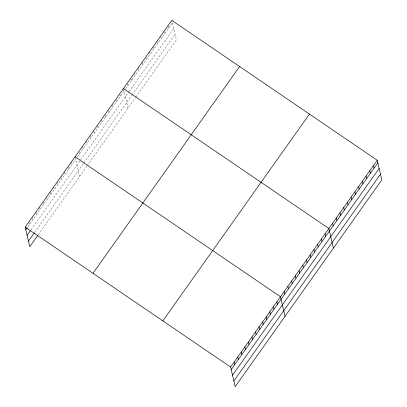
<?xml version="1.0" encoding="UTF-8"?>
<svg xmlns="http://www.w3.org/2000/svg" width="407" height="407" viewBox="0 0 407 407"><rect width="100%" height="100%" fill="white"/><g stroke="black" fill="none" stroke-linecap="round" stroke-linejoin="round"><path stroke-width="0.31" stroke-dasharray="2.04 1.53" d="M27.935 226.653L75.646 159.361M77.335 156.975L125.381 89.214M125.722 88.736L172.41 22.884M31.024 229.777L128.724 91.982M129.06 91.504L173.723 28.515M34.509 232.565L83.379 163.634M83.72 163.161L131.766 95.396M132.102 94.923L175.071 34.315M38.314 234.681L87.062 165.929M87.398 165.451L135.445 97.69M135.78 97.212L176.384 39.947L171.942 20.859M168.218 26.104L168.691 28.134M164.494 31.354L164.967 33.384M160.658 36.096L161.248 38.629M156.934 41.346L157.524 43.88M153.215 46.596L153.805 49.13M149.491 51.847L150.081 54.38M145.767 57.092L146.357 59.626M142.048 62.342L142.638 64.876M138.324 67.593L138.914 70.126M134.605 72.843L135.195 75.376M130.998 78.597L131.471 80.627M127.162 83.338L127.752 85.872M123.555 89.097L128.001 108.186M119.836 94.343L120.309 96.373M116.112 99.593L116.585 101.623M112.276 104.334L112.861 106.868M108.669 110.094L109.142 112.118M104.95 115.339L105.418 117.369M101.109 120.085L101.699 122.619M97.385 125.331L97.975 127.864M93.783 131.09L94.256 133.114M89.942 135.831L90.532 138.365M86.223 141.081L86.813 143.615M82.616 146.835L83.089 148.865M78.78 151.577L79.37 154.111M75.173 157.336L79.619 176.424M71.495 161.849L72.085 164.382M67.933 166.87L68.524 169.404M64.372 171.891L64.962 174.425M60.816 176.913L61.401 179.446M57.255 181.934L57.845 184.473M53.693 186.961L54.284 189.494M50.132 191.982L50.722 194.515M46.571 197.003L47.161 199.537M43.01 202.025L43.6 204.558M39.448 207.046L40.039 209.58M35.887 212.067L36.477 214.601M32.326 217.089L32.916 219.622M28.77 222.11L29.355 224.644"/><path stroke-width="0.61" d="M25.209 227.131L171.82 20.35L377.233 160.266L381.791 179.869L235.18 386.65L230.616 367.053L25.209 227.131L29.767 246.734L37.602 235.684M25.799 229.665L27.223 227.661M27.106 235.297L30.311 230.779M28.459 241.102L34.152 233.063M92.994 273.306L239.606 66.524M162.831 320.879L309.447 114.097M230.616 367.053L377.233 160.266M231.207 369.587L377.823 162.8M232.519 375.218L379.131 168.432M233.867 381.018L380.484 174.237M123.438 88.589L328.851 228.505L333.409 248.107M75.056 156.827L280.469 296.744L285.027 316.346M373.509 165.517L374.099 168.05M369.79 170.767L370.38 173.301M366.066 176.017L366.656 178.551M362.347 181.263L362.937 183.801M358.623 186.513L359.213 189.046M354.904 191.763L355.489 194.297M351.18 197.013L351.77 199.547M347.456 202.259L348.046 204.797M343.737 207.509L344.327 210.043M340.013 212.759L340.603 215.293M336.294 218.01L336.884 220.543M332.57 223.26L333.16 225.793M325.127 233.755L325.717 236.289M321.408 239.006L321.998 241.539M317.684 244.256L318.274 246.79M313.96 249.501L314.55 252.035M310.241 254.751L310.831 257.285M306.517 260.002L307.107 262.535M302.798 265.252L303.388 267.786M299.074 270.497L299.664 273.036M295.355 275.748L295.945 278.281M291.631 280.998L292.221 283.531M287.912 286.248L288.502 288.782M284.188 291.493L284.778 294.032M276.908 301.765L277.498 304.299M273.346 306.786L273.936 309.325M269.785 311.813L270.375 314.346M266.224 316.834L266.814 319.368M262.663 321.856L263.253 324.389M259.101 326.877L259.691 329.411M255.54 331.898L256.13 334.432M251.979 336.92L252.569 339.453M248.423 341.941L249.013 344.475M244.861 346.962L245.452 349.496M241.3 351.984L241.89 354.517M237.739 357.005L238.329 359.544M234.178 362.032L234.768 364.565"/></g></svg>
